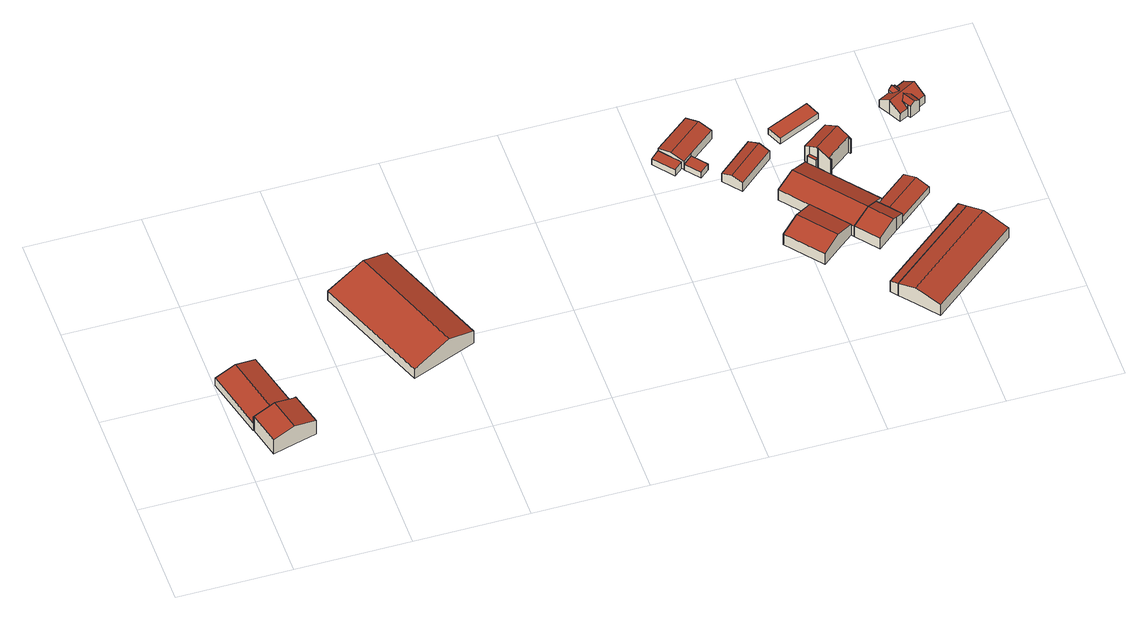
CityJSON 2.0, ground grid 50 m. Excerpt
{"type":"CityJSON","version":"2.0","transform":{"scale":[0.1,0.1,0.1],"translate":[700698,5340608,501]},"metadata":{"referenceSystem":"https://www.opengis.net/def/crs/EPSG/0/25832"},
"CityObjects":{
"building1":{"type":"Building","attributes":{"Gemeindeschluessel":"09184112","HoeheDach":"513.700","HoeheGrund":"502.870","Methode":"2000","NiedrigsteTraufeDesGebaeudes":"507.343","Geometrietyp2DReferenz":"3000","function":"31001_2000","roofType":"3100","measuredHeight":10.83,"storeysAboveGround":1},"geometry":[{"type":"Solid","lod":"2","boundaries":[[[[0,1,2,3]],[[4,5,6,7]],[[8,9,10,11,12,13,14]],[[15,16,8,14,13,17,3,2,7,6,18]],[[19,9,8,16]],[[20,21,22,23,11,10]],[[21,24,1,22]],[[5,4,24,21,25]],[[26,19,16,15]],[[27,0,3,17,13,12]],[[18,6,5,25,26,15]],[[23,27,12,11]],[[22,1,0,27,23]],[[1,24,4,7,2]],[[19,26,25,21,20,10,9]]]],"semantics":{"surfaces":[{"type":"WallSurface"},{"type":"GroundSurface"},{"type":"RoofSurface","Dachneigung":"74.865","Dachorientierung":"75.559","Flaeche":"156.754","Z_MAX":"10.830","Z_MAX_ASL":"513.700","Z_MIN":"8.109","Z_MIN_ASL":"510.979"},{"type":"RoofSurface","Dachneigung":"74.890","Dachorientierung":"255.559","Flaeche":"283.184","Z_MAX":"7.030","Z_MAX_ASL":"509.900","Z_MIN":"4.473","Z_MIN_ASL":"507.343"},{"type":"RoofSurface","Dachneigung":"74.908","Dachorientierung":"75.555","Flaeche":"285.072","Z_MAX":"7.062","Z_MAX_ASL":"509.932","Z_MIN":"4.483","Z_MIN_ASL":"507.353"},{"type":"RoofSurface","Dachneigung":"74.868","Dachorientierung":"255.554","Flaeche":"155.662","Z_MAX":"10.830","Z_MAX_ASL":"513.700","Z_MIN":"8.107","Z_MIN_ASL":"510.977"}],"values":[[0,0,0,1,0,0,0,2,0,0,0,3,4,0,5]]}}]},
"building2":{"type":"Building","attributes":{"Gemeindeschluessel":"09184112","HoeheDach":"514.150","HoeheGrund":"503.050","Methode":"1000","NiedrigsteTraufeDesGebaeudes":"508.448","Geometrietyp2DReferenz":"3000","function":"31001_2000","roofType":"3100","measuredHeight":11.1,"storeysAboveGround":1},"geometry":[{"type":"Solid","lod":"2","boundaries":[[[[28,29,30,31]],[[31,30,32,33]],[[34,35,36,37]],[[28,36,35,29]],[[29,35,34,32,30]],[[34,37,33,32]],[[37,36,28,31,33]]]],"semantics":{"surfaces":[{"type":"WallSurface"},{"type":"GroundSurface"},{"type":"RoofSurface","Dachneigung":"72.524","Dachorientierung":"248.717","Flaeche":"1045.000","Z_MAX":"11.100","Z_MAX_ASL":"514.150","Z_MIN":"5.398","Z_MIN_ASL":"508.448"},{"type":"RoofSurface","Dachneigung":"71.858","Dachorientierung":"68.717","Flaeche":"725.078","Z_MAX":"11.100","Z_MAX_ASL":"514.150","Z_MIN":"6.995","Z_MIN_ASL":"510.045"}],"values":[[0,1,2,3,0,0,0]]}}]},
"building3":{"type":"Building","attributes":{"Gemeindeschluessel":"09184112","HoeheDach":"506.840","HoeheGrund":"502.938","Methode":"2000","NiedrigsteTraufeDesGebaeudes":"506.240","Geometrietyp2DReferenz":"3000","function":"31001_2000","roofType":"1000","measuredHeight":3.9,"storeysAboveGround":1},"geometry":[{"type":"Solid","lod":"2","boundaries":[[[[38,39,40,41]],[[42,39,38,43,44]],[[43,38,41,45]],[[41,40,46,47,45]],[[39,42,46,40]],[[44,43,45,47]],[[42,44,47,46]]]],"semantics":{"surfaces":[{"type":"WallSurface"},{"type":"RoofSurface","Dachneigung":"82.823","Dachorientierung":"231.020","Flaeche":"53.756","Z_MAX":"3.902","Z_MAX_ASL":"506.840","Z_MIN":"3.302","Z_MIN_ASL":"506.240"},{"type":"GroundSurface"}],"values":[[0,1,0,2,0,0,0]]}}]},
"building4":{"type":"Building","attributes":{"Gemeindeschluessel":"09184112","HoeheDach":"506.740","HoeheGrund":"503.040","Methode":"1000","NiedrigsteTraufeDesGebaeudes":"506.240","Geometrietyp2DReferenz":"3000","function":"51009_1610","roofType":"1000","measuredHeight":3.7},"geometry":[{"type":"Solid","lod":"2","boundaries":[[[[48,49,50,51]],[[49,52,53,50]],[[52,54,55,53]],[[54,48,51,55]],[[53,55,51,50]],[[54,52,49,48]]]],"semantics":{"surfaces":[{"type":"WallSurface"},{"type":"GroundSurface"},{"type":"RoofSurface","Dachneigung":"84.391","Dachorientierung":"231.139","Flaeche":"41.135","Z_MAX":"3.700","Z_MAX_ASL":"506.740","Z_MIN":"3.200","Z_MIN_ASL":"506.240"}],"values":[[0,0,0,0,1,2]]}}]},
"building5":{"type":"Building","attributes":{"Gemeindeschluessel":"09184112","HoeheDach":"509.623","HoeheGrund":"503.070","Methode":"1000","NiedrigsteTraufeDesGebaeudes":"507.989","Geometrietyp2DReferenz":"3000","function":"31001_2000","roofType":"3100","measuredHeight":6.55,"storeysAboveGround":1},"geometry":[{"type":"Solid","lod":"2","boundaries":[[[[56,57,58,59,60]],[[60,59,61,62]],[[61,59,58,63]],[[58,57,64,65,63]],[[62,66,67,56,60]],[[67,64,57,56]],[[62,61,63,65,66]],[[65,64,67,66]]]],"semantics":{"surfaces":[{"type":"RoofSurface","Dachneigung":"75.412","Dachorientierung":"140.992","Flaeche":"129.472","Z_MAX":"6.553","Z_MAX_ASL":"509.623","Z_MIN":"4.921","Z_MIN_ASL":"507.991"},{"type":"WallSurface"},{"type":"RoofSurface","Dachneigung":"75.412","Dachorientierung":"320.996","Flaeche":"129.618","Z_MAX":"6.553","Z_MAX_ASL":"509.623","Z_MIN":"4.919","Z_MIN_ASL":"507.989"},{"type":"GroundSurface"}],"values":[[0,1,1,1,1,2,3,1]]}}]},
"building6":{"type":"Building","attributes":{"Gemeindeschluessel":"09184112","HoeheDach":"509.795","HoeheGrund":"503.190","Methode":"1000","NiedrigsteTraufeDesGebaeudes":"508.001","Geometrietyp2DReferenz":"3000","function":"31001_2000","roofType":"3100","measuredHeight":6.61,"storeysAboveGround":1},"geometry":[{"type":"Solid","lod":"2","boundaries":[[[[68,69,70,71]],[[68,71,72,73,74,75]],[[76,74,73,77]],[[68,75,78,69]],[[70,69,78,76,77,79]],[[79,77,73,72,71,70]],[[75,74,76,78]]]],"semantics":{"surfaces":[{"type":"WallSurface"},{"type":"RoofSurface","Dachneigung":"70.354","Dachorientierung":"139.389","Flaeche":"109.650","Z_MAX":"6.605","Z_MAX_ASL":"509.795","Z_MIN":"4.813","Z_MIN_ASL":"508.003"},{"type":"GroundSurface"},{"type":"RoofSurface","Dachneigung":"70.349","Dachorientierung":"319.390","Flaeche":"109.634","Z_MAX":"6.605","Z_MAX_ASL":"509.795","Z_MIN":"4.811","Z_MIN_ASL":"508.001"}],"values":[[0,0,0,1,0,2,3]]}}]},
"building7":{"type":"Building","attributes":{"Gemeindeschluessel":"09184112","HoeheDach":"512.480","HoeheGrund":"503.580","Methode":"1000","NiedrigsteTraufeDesGebaeudes":"509.780","Geometrietyp2DReferenz":"3000","function":"31001_2000","roofType":"3100","measuredHeight":8.9,"storeysAboveGround":1},"geometry":[{"type":"Solid","lod":"2","boundaries":[[[[80,81,82,83]],[[84,85,86,87,83,82]],[[88,81,80,89,90]],[[91,92,85,84]],[[89,80,83,87]],[[92,90,89,87,86,85]],[[92,91,88,90]],[[81,88,91,84,82]]]],"semantics":{"surfaces":[{"type":"WallSurface"},{"type":"GroundSurface"},{"type":"RoofSurface","Dachneigung":"74.317","Dachorientierung":"230.998","Flaeche":"199.404","Z_MAX":"8.900","Z_MAX_ASL":"512.480","Z_MIN":"6.200","Z_MIN_ASL":"509.780"},{"type":"RoofSurface","Dachneigung":"74.317","Dachorientierung":"51.005","Flaeche":"199.192","Z_MAX":"8.900","Z_MAX_ASL":"512.480","Z_MIN":"6.200","Z_MIN_ASL":"509.780"}],"values":[[0,1,2,0,0,0,3,0]]}}]},
"building8":{"type":"Building","attributes":{"Gemeindeschluessel":"09184112","HoeheDach":"512.000","HoeheGrund":"503.398","Methode":"2000","NiedrigsteTraufeDesGebaeudes":"508.290","Geometrietyp2DReferenz":"3000","function":"31001_2000","roofType":"3100","measuredHeight":8.6,"storeysAboveGround":1},"geometry":[{"type":"Solid","lod":"2","boundaries":[[[[93,94,95,96]],[[94,97,98,95]],[[99,100,101,102,103]],[[97,104,105,98]],[[99,103,106,107]],[[102,108,109,106,103]],[[110,104,97,94,93,111,101,100]],[[104,110,112,105]],[[111,93,96,113]],[[113,96,95,98,105,112,107,106,109,108]],[[102,101,111,113,108]],[[110,100,99,107,112]]]],"semantics":{"surfaces":[{"type":"WallSurface"},{"type":"RoofSurface","Dachneigung":"77.041","Dachorientierung":"230.834","Flaeche":"379.593","Z_MAX":"8.602","Z_MAX_ASL":"512.000","Z_MIN":"6.241","Z_MIN_ASL":"509.639"},{"type":"RoofSurface","Dachneigung":"68.546","Dachorientierung":"50.834","Flaeche":"367.713","Z_MAX":"8.602","Z_MAX_ASL":"512.000","Z_MIN":"4.892","Z_MIN_ASL":"508.290"},{"type":"GroundSurface"}],"values":[[0,0,1,0,0,0,2,0,0,3,0,0]]}}]},
"building9":{"type":"Building","attributes":{"Gemeindeschluessel":"09184112","HoeheDach":"512.000","HoeheGrund":"503.464","Methode":"2000","NiedrigsteTraufeDesGebaeudes":"509.600","Geometrietyp2DReferenz":"3000","function":"31001_2000","roofType":"3100","measuredHeight":8.54,"storeysAboveGround":1},"geometry":[{"type":"Solid","lod":"2","boundaries":[[[[114,115,116,117,118,119,120]],[[121,99,120,119]],[[122,123,121,119,118]],[[104,124,116,115]],[[99,125,110,114,120]],[[126,122,118,117]],[[124,126,117,116]],[[123,125,99,121]],[[122,126,124,104,110,125,123]],[[110,104,115,114]]]],"semantics":{"surfaces":[{"type":"GroundSurface"},{"type":"WallSurface"},{"type":"RoofSurface","Dachneigung":"76.863","Dachorientierung":"230.987","Flaeche":"130.686","Z_MAX":"8.536","Z_MAX_ASL":"512.000","Z_MIN":"6.136","Z_MIN_ASL":"509.600"},{"type":"RoofSurface","Dachneigung":"68.513","Dachorientierung":"50.987","Flaeche":"78.957","Z_MAX":"8.536","Z_MAX_ASL":"512.000","Z_MIN":"6.176","Z_MIN_ASL":"509.640"}],"values":[[0,1,1,1,1,1,1,2,3,1]]}}]},
"building10":{"type":"Building","attributes":{"Gemeindeschluessel":"09184112","HoeheDach":"506.748","HoeheGrund":"503.270","Methode":"2000","NiedrigsteTraufeDesGebaeudes":"506.353","Geometrietyp2DReferenz":"3000","function":"31001_2000","roofType":"1000","measuredHeight":3.48,"storeysAboveGround":1},"geometry":[{"type":"Solid","lod":"2","boundaries":[[[[127,128,129,130]],[[131,127,130,132]],[[133,131,132,134]],[[128,127,131,133]],[[128,133,134,129]],[[130,129,134,132]]]],"semantics":{"surfaces":[{"type":"WallSurface"},{"type":"RoofSurface","Dachneigung":"86.819","Dachorientierung":"156.239","Flaeche":"146.111","Z_MAX":"3.478","Z_MAX_ASL":"506.748","Z_MIN":"3.083","Z_MIN_ASL":"506.353"},{"type":"GroundSurface"}],"values":[[0,0,0,1,0,2]]}}]},
"building11":{"type":"Building","attributes":{"Gemeindeschluessel":"09184112","HoeheDach":"513.318","HoeheGrund":"501.411","Methode":"2000","NiedrigsteTraufeDesGebaeudes":"507.210","Geometrietyp2DReferenz":"3000","function":"31001_1000","roofType":"3100","measuredHeight":11.91,"storeysAboveGround":3},"address":[{"country":"Germany","locality":"Aschheim","thoroughfareName":"Mühlenstraße 5"}],"geometry":[{"type":"Solid","lod":"2","boundaries":[[[[135,136,137,138]],[[139,140,141,142,143,144,145,146,147,148,149]],[[139,150,151,140]],[[151,150,152,153,154,155,156,138,137,157,158,159,160,161]],[[141,161,160,142]],[[143,159,158,144]],[[162,163,155,154]],[[157,164,145,144,158]],[[153,148,147,165,162,154]],[[163,166,156,155]],[[143,142,160,159]],[[148,153,152,149]],[[167,146,145,164,136,135]],[[165,147,146,167,168]],[[156,166,168,167,135,138]],[[139,149,152,150]],[[136,164,157,137]],[[166,163,162,165,168]],[[141,140,151,161]]]],"semantics":{"surfaces":[{"type":"WallSurface"},{"type":"RoofSurface","Dachneigung":"62.584","Dachorientierung":"142.813","Flaeche":"88.758","Z_MAX":"11.907","Z_MAX_ASL":"513.318","Z_MIN":"8.402","Z_MIN_ASL":"509.813"},{"type":"GroundSurface"},{"type":"RoofSurface","Dachneigung":"62.584","Dachorientierung":"322.813","Flaeche":"96.095","Z_MAX":"11.907","Z_MAX_ASL":"513.318","Z_MIN":"8.785","Z_MIN_ASL":"510.197"},{"type":"RoofSurface","Dachneigung":"90.000","Dachorientierung":"-1.000","Flaeche":"5.935","Z_MAX":"5.799","Z_MAX_ASL":"507.210","Z_MIN":"5.799","Z_MIN_ASL":"507.210"}],"values":[[0,1,0,2,0,0,0,0,0,0,0,0,3,0,0,0,0,4,0]]}}]},
"building12":{"type":"Building","attributes":{"Gemeindeschluessel":"09184112","HoeheDach":"510.481","HoeheGrund":"503.380","Methode":"1000","NiedrigsteTraufeDesGebaeudes":"509.456","Geometrietyp2DReferenz":"3000","function":"51009_1610","roofType":"2100","measuredHeight":7.1},"geometry":[{"type":"Solid","lod":"2","boundaries":[[[[169,170,171,172]],[[173,174,175,176]],[[174,173,170,169]],[[176,175,172,171]],[[173,176,171,170]],[[175,174,169,172]]]],"semantics":{"surfaces":[{"type":"GroundSurface"},{"type":"RoofSurface","Dachneigung":"75.267","Dachorientierung":"320.726","Flaeche":"202.157","Z_MAX":"7.101","Z_MAX_ASL":"510.481","Z_MIN":"6.076","Z_MIN_ASL":"509.456"},{"type":"WallSurface"}],"values":[[0,1,2,2,2,2]]}}]},
"building13":{"type":"Building","attributes":{"Gemeindeschluessel":"09184112","HoeheDach":"512.672","HoeheGrund":"503.380","Methode":"2000","NiedrigsteTraufeDesGebaeudes":"509.491","Geometrietyp2DReferenz":"3000","function":"31001_2000","roofType":"3100","measuredHeight":9.29,"storeysAboveGround":1},"geometry":[{"type":"Solid","lod":"2","boundaries":[[[[177,173,176,178]],[[179,180,181,182]],[[181,180,178,176,171,183]],[[179,177,178,180]],[[183,171,170,184,182,181]],[[179,182,184,170,173,177]],[[176,173,170,171]]]],"semantics":{"surfaces":[{"type":"RoofSurface","Dachneigung":"75.083","Dachorientierung":"320.727","Flaeche":"428.257","Z_MAX":"9.292","Z_MAX_ASL":"512.672","Z_MIN":"7.094","Z_MIN_ASL":"510.474"},{"type":"WallSurface"},{"type":"RoofSurface","Dachneigung":"75.085","Dachorientierung":"140.730","Flaeche":"619.623","Z_MAX":"9.292","Z_MAX_ASL":"512.672","Z_MIN":"6.111","Z_MIN_ASL":"509.491"},{"type":"GroundSurface"}],"values":[[0,1,1,2,3,1,1]]}}]},
"building14":{"type":"Building","attributes":{"Gemeindeschluessel":"09184112","HoeheDach":"509.254","HoeheGrund":"503.466","Methode":"2000","NiedrigsteTraufeDesGebaeudes":"507.148","Geometrietyp2DReferenz":"3000","function":"31001_2000","roofType":"3100","measuredHeight":5.79,"storeysAboveGround":1},"geometry":[{"type":"Solid","lod":"2","boundaries":[[[[185,186,116,117]],[[187,188,186,185]],[[188,189,190,191,186]],[[116,115,192,193,194,195,117]],[[191,190,192,115]],[[187,185,117,195]],[[188,187,195,194]],[[186,191,115,116]],[[190,189,193,192]],[[189,188,194,193]]]],"semantics":{"surfaces":[{"type":"WallSurface"},{"type":"RoofSurface","Dachneigung":"71.095","Dachorientierung":"140.730","Flaeche":"129.473","Z_MAX":"5.788","Z_MAX_ASL":"509.254","Z_MIN":"3.682","Z_MIN_ASL":"507.148"},{"type":"RoofSurface","Dachneigung":"71.126","Dachorientierung":"320.799","Flaeche":"129.780","Z_MAX":"5.788","Z_MAX_ASL":"509.254","Z_MIN":"3.682","Z_MIN_ASL":"507.148"},{"type":"GroundSurface"}],"values":[[0,1,2,3,0,0,0,0,0,0]]}}]},
"building15":{"type":"Building","attributes":{"Gemeindeschluessel":"09184112","HoeheDach":"511.690","HoeheGrund":"503.390","Methode":"2000","NiedrigsteTraufeDesGebaeudes":"507.729","Geometrietyp2DReferenz":"3000","function":"31001_1000","roofType":"3100","measuredHeight":8.3,"storeysAboveGround":2},"address":[{"country":"Germany","locality":"Aschheim","thoroughfareName":"Mühlenstraße 5b"}],"geometry":[{"type":"Solid","lod":"2","boundaries":[[[[196,197,198,199,200]],[[201,202,203,204,205,206]],[[207,208,209]],[[210,211,212,213,214]],[[197,215,198]],[[213,216,217,214]],[[205,218,219,206]],[[220,207,221,222]],[[223,224,215,197,225]],[[226,227,222,221,210,214,217,228,229,201,206,219,223,225]],[[227,226,196,200,220,222]],[[230,202,201,229]],[[203,231,204]],[[212,211,209,208,199,198,215,224,218]],[[199,208,207,220,200]],[[232,233,234,235]],[[221,207,209,211,210]],[[197,196,226,225]],[[219,218,224,223]],[[232,230,229]],[[205,204,231,235,234,236,216,213,212,218]],[[229,228,217,216,236,233,232]],[[231,203,202,230,232,235]],[[233,236,234]]]],"semantics":{"surfaces":[{"type":"RoofSurface","Dachneigung":"63.145","Dachorientierung":"61.790","Flaeche":"15.969","Z_MAX":"7.802","Z_MAX_ASL":"511.192","Z_MIN":"6.500","Z_MIN_ASL":"509.890"},{"type":"WallSurface"},{"type":"GroundSurface"},{"type":"RoofSurface","Dachneigung":"55.616","Dachorientierung":"151.847","Flaeche":"72.446","Z_MAX":"8.300","Z_MAX_ASL":"511.690","Z_MIN":"4.364","Z_MIN_ASL":"507.754"},{"type":"RoofSurface","Dachneigung":"63.164","Dachorientierung":"241.825","Flaeche":"15.966","Z_MAX":"7.802","Z_MAX_ASL":"511.192","Z_MIN":"6.500","Z_MIN_ASL":"509.890"},{"type":"RoofSurface","Dachneigung":"54.254","Dachorientierung":"241.806","Flaeche":"7.515","Z_MAX":"7.300","Z_MAX_ASL":"510.690","Z_MIN":"5.999","Z_MIN_ASL":"509.389"},{"type":"RoofSurface","Dachneigung":"55.618","Dachorientierung":"331.851","Flaeche":"83.770","Z_MAX":"8.300","Z_MAX_ASL":"511.690","Z_MIN":"4.339","Z_MIN_ASL":"507.729"},{"type":"RoofSurface","Dachneigung":"54.262","Dachorientierung":"61.817","Flaeche":"7.521","Z_MAX":"7.300","Z_MAX_ASL":"510.690","Z_MIN":"6.000","Z_MIN_ASL":"509.390"}],"values":[[0,1,1,1,1,1,1,1,1,2,1,1,1,3,4,5,1,1,1,1,6,1,7,1]]}}]}
},
"vertices":[
[185,583,64],[256,303,64],[256,303,19],[185,583,19],[267,306,100],[305,160,100],[305,160,19],[267,306,19],[73,255,19],[73,255,100],[72,256,100],[72,256,63],[0,536,63],[0,536,19],[72,256,19],[111,110,19],[74,255,19],[92,559,19],[208,135,19],[74,255,100],[164,280,125],[170,281,127],[170,281,88],[164,280,89],[256,303,103],[208,135,127],[111,110,100],[92,559,89],
[858,951,90],[1058,438,91],[1058,438,21],[858,951,21],[773,327,21],[573,840,21],[773,327,74],[941,392,131],[742,905,131],[573,840,74],
[2071,1177,58],[2111,1128,58],[2111,1128,19],[2071,1177,19],[2142,1090,58],[2034,1147,52],[2105,1060,52],[2034,1147,19],[2142,1090,19],[2105,1060,19],
[2201,1016,52],[2150,1079,52],[2150,1079,20],[2201,1016,20],[2189,1111,57],[2189,1111,20],[2240,1048,57],[2240,1048,20],
[2266,1254,86],[2111,1128,86],[2150,1079,70],[2189,1111,70],[2306,1205,70],[2189,1111,21],[2306,1205,21],[2150,1079,21],[2071,1177,70],[2071,1177,21],[2227,1302,21],[2227,1302,70],
[2493,1028,70],[2337,894,70],[2337,894,22],[2493,1028,22],[2461,1066,22],[2428,1104,22],[2428,1104,70],[2461,1066,88],[2272,970,70],[2272,970,22],[2305,932,88],[2305,932,22],
[2403,565,88],[2476,625,114],[2476,625,26],[2403,565,26],[2553,687,26],[2678,532,26],[2602,470,26],[2529,410,26],[2478,626,115],[2529,410,88],[2604,471,115],[2553,687,88],[2678,532,88],
[2583,904,87],[2611,926,73],[2611,926,24],[2583,904,24],[2840,645,73],[2840,645,24],[2687,521,86],[2766,586,110],[2537,867,110],[2458,803,87],[2678,532,86],[2812,623,87],[2812,623,24],[2678,532,24],[2687,521,24],[2458,803,24],[2553,687,24],[2778,595,104],[2548,876,104],[2778,595,24],[2548,876,24],
[2778,595,25],[2812,623,25],[2852,576,25],[2891,528,25],[2856,500,25],[2765,425,25],[2687,521,25],[2765,425,86],[2856,500,104],[2844,490,110],[2852,576,87],[2767,586,110],[2891,528,86],
[2717,1241,57],[2746,1176,54],[2746,1176,23],[2717,1241,23],[2529,1159,57],[2529,1159,23],[2558,1094,54],[2558,1094,23],
[2644,973,104],[2630,992,92],[2630,992,4],[2644,973,4],[2710,892,88],[2703,902,94],[2809,983,95],[2817,974,88],[2819,976,88],[2781,1026,121],[2778,1029,123],[2665,943,123],[2668,939,120],[2670,940,120],[2707,891,88],[2710,892,4],[2703,902,4],[2707,891,4],[2670,940,4],[2663,935,4],[2657,930,4],[2631,963,4],[2742,1077,4],[2781,1026,4],[2819,976,4],[2817,974,4],[2809,983,4],[2663,935,62],[2657,930,62],[2742,1077,92],[2668,939,62],[2631,963,62],[2643,972,104],[2643,972,62],
[3122,511,24],[3147,481,24],[2758,163,24],[2734,193,24],[3147,481,95],[3122,511,85],[2734,193,85],[2758,163,95],
[3199,417,117],[2811,99,117],[3275,324,85],[2886,7,85],[2886,7,24],[3275,324,24],[2811,99,24],[3199,417,24],
[2891,528,61],[2852,576,83],[3045,654,62],[3006,702,82],[2968,750,62],[2840,645,62],[2812,623,61],[2840,645,25],[2968,750,25],[3006,702,25],[3045,654,25],
[3144,1092,89],[3137,1106,89],[3123,1133,89],[3091,1138,102],[3122,1081,102],[3076,1204,24],[3076,1204,84],[3077,1204,84],[3077,1204,67],[3122,1229,67],[3122,1229,24],[3092,1082,89],[3077,1109,89],[3092,1082,68],[3053,1061,24],[3053,1061,68],[3026,1111,107],[3026,1112,107],[3026,1112,24],[3137,1106,68],[2998,1162,67],[2998,1162,24],[3150,1178,107],[3150,1178,24],[3100,1069,89],[3092,1082,24],[3100,1069,24],[3177,1127,24],[3177,1127,68],[3137,1106,24],[3144,1092,24],[3122,1081,24],[3045,1187,24],[3061,1196,24],[3061,1196,96],[3088,1183,84],[3061,1196,97],[3045,1187,84],[3056,1166,84],[3081,1158,97],[3045,1187,67]
]}
